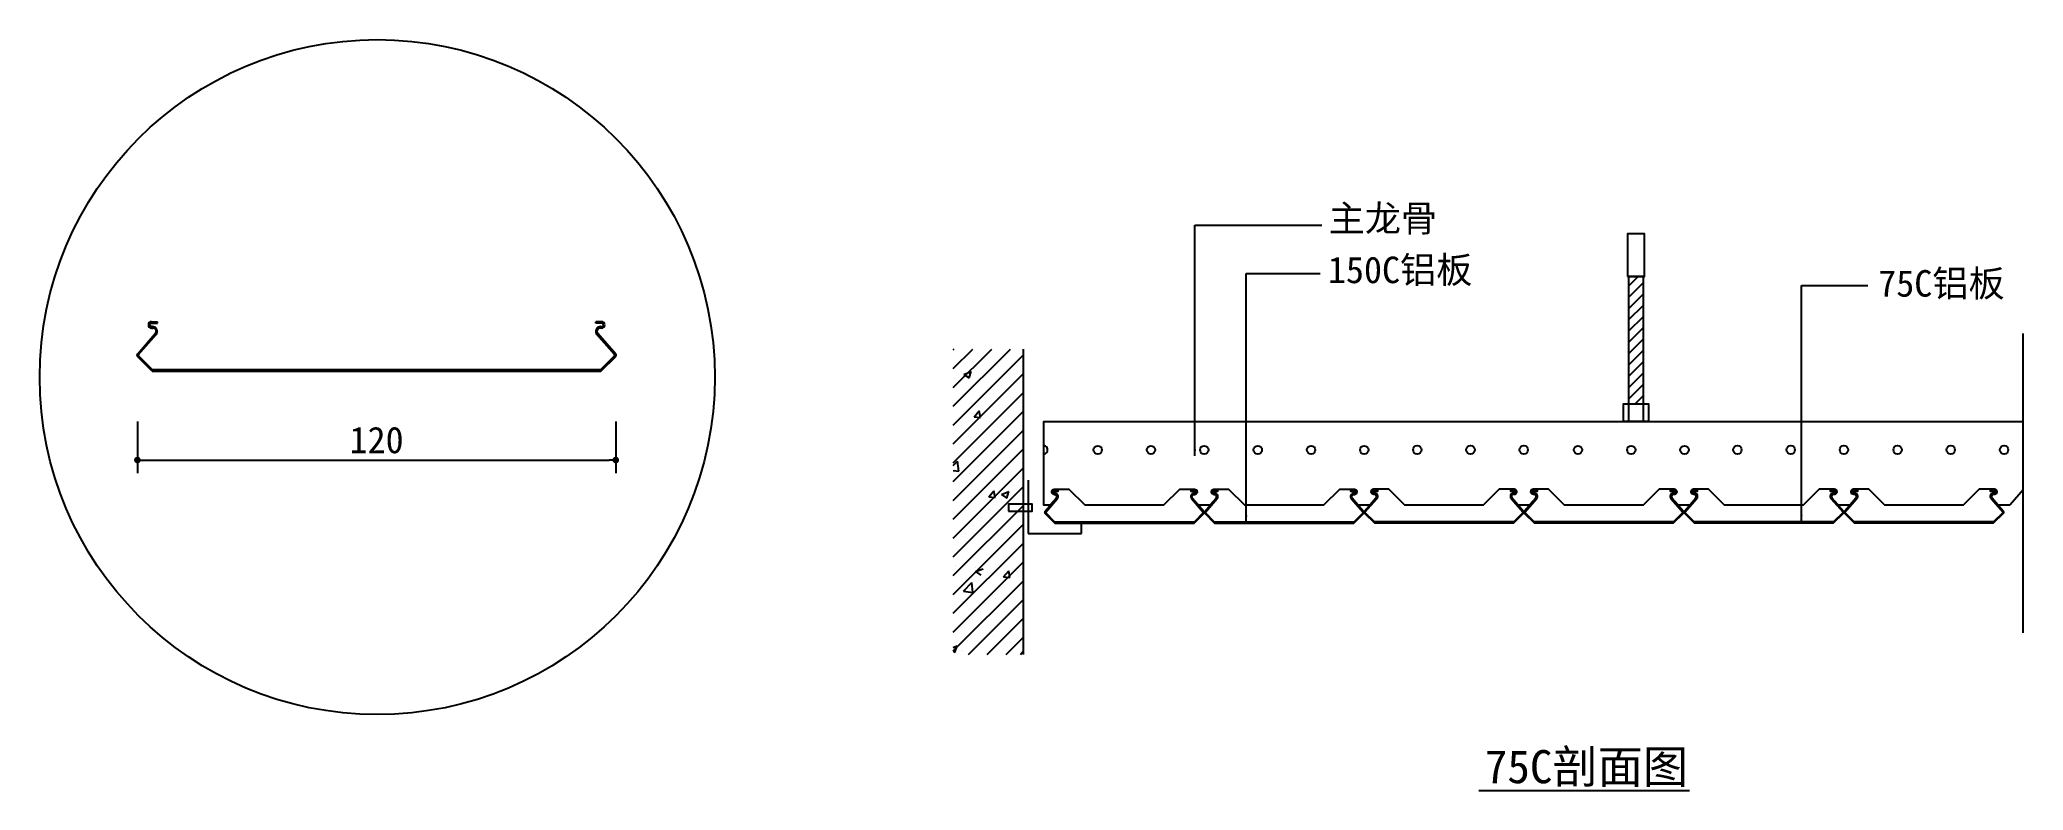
# Model space of a CAD drawing. Extents: x 13683 to 21162, y 1207 to 4038.
import ezdxf

# ---------------------------------------------------------------- set-up
doc = ezdxf.new("R2010")
doc.units = 0
doc.header["$LTSCALE"] = 0.2
doc.header["$MEASUREMENT"] = 0
doc.header["$PDMODE"] = 34
doc.header["$PDSIZE"] = 5
doc.layers.get('0').update_dxf_attribs({"linetype": 'CONTINUOUS'})
doc.layers.get('DEFPOINTS').update_dxf_attribs({"linetype": 'CONTINUOUS'})
for name, color, linetype in [('2', 2, 'CONTINUOUS'), ('3', 3, 'CONTINUOUS'), ('4', 4, 'CONTINUOUS'), ('7', 7, 'CONTINUOUS'), ('BH', 3, 'CONTINUOUS'), ('DIM', 3, 'CONTINUOUS'), ('TEXT', 3, 'CONTINUOUS')]:
    doc.layers.add(name, color=color, linetype=linetype)
doc.styles.add('HZ', font='')
doc.styles.get('HZ').set_extended_font_data('仿宋_GB2312')
doc.dimstyles.get("Standard").update_dxf_attribs({"dimscale": 0, "dimtxt": 2.5, "dimasz": 2.5, "dimexe": 1.25, "dimexo": 0.625, "dimtad": 1, "dimdec": 4, "dimtxsty": 'STANDARD', "dimcen": 2.5, "dimclrt": 7, "dimazin": 3, "dimtfac": 1, "dimtdec": 4, "dimtmove": 0, "dimatfit": 3, "dimtolj": 1, "dimtzin": 0})
doc.dimstyles.new('STANDARD$7', dxfattribs={"dimtxt": 20, "dimasz": 5, "dimexe": 0.18, "dimexo": 0.0625, "dimgap": 0.09, "dimtad": 1, "dimdec": 0, "dimzin": 0, "dimtxsty": 'STANDARD', "dimblk1": 'DOT', "dimblk2": 'DOT', "dimsah": 1, "dimcen": 0.09, "dimclrt": 7, "dimazin": 3, "dimtfac": 1, "dimtdec": 4, "dimtmove": 0, "dimatfit": 3, "dimtolj": 1, "dimtzin": 0})

# ---------------------------------------------------------------- blocks, each defined once
blk = doc.blocks.new('_DOT')
at = {"color": 0, "linetype": 'BYBLOCK'}
blk.add_line((-0.5, 0), (-1, 0), dxfattribs=at)
at = {"color": 0, "linetype": 'BYBLOCK', "const_width": 0.5}
blk.add_lwpolyline([(-0.25, 0, 1), (0.25, 0, 1)], format="xyb", close=True, dxfattribs=at)
blk = doc.blocks.new('*D1')
at = {"linetype": 'BYBLOCK'}
for p, q in [((14051.1, 2598.3), (14051.1, 2402.8)), ((15854.6, 2598.3), (15854.6, 2402.8)), ((14076.1, 2452.8), (15829.6, 2452.8))]:
    blk.add_line(p, q, dxfattribs=at)
at = {"layer": 'DEFPOINTS', "color": 0, "linetype": 'BYBLOCK'}
for p in [(14051.1, 2648.3), (15854.6, 2648.3), (15854.6, 2452.8)]:
    blk.add_point(p, dxfattribs=at)
at = {"linetype": 'BYBLOCK', "xscale": 25, "yscale": 25, "zscale": 25, "rotation": 180}
blk.add_blockref('_DOT', (14051.1, 2452.8), dxfattribs=at)
at = {"linetype": 'BYBLOCK', "xscale": 25, "yscale": 25, "zscale": 25}
blk.add_blockref('_DOT', (15854.6, 2452.8), dxfattribs=at)
at = {"linetype": 'BYBLOCK', "insert": (14952.9, 2527.8), "char_height": 100, "attachment_point": 5, "style": 'HZ'}
blk.add_mtext('\\A1;120', dxfattribs=at)

msp = doc.modelspace()

# ---------------------------------------------------------------- hatches: boundary and pattern name
at = {"layer": 'BH'}
h = msp.add_hatch(dxfattribs=at)
h.set_pattern_fill('ANSI31', color=256, scale=240.933215, style=0)
h.set_pattern_definition([(45, (9193.043, 18311.28), (-21.29569, 21.29569), [])])
h.paths.add_polyline_path([(19729.458, 3145.66976), (19673.24025, 3145.66976), (19673.24025, 2663.80333), (19729.458, 2663.80333)])

# ---------------------------------------------------------------- linework, layer by layer
at = {"layer": '2'}
for p, q in [((17391.11485, 2871.44201), (17391.11485, 1718.9466)), ((17409.56071, 2376.89288), (17409.56071, 2176.1152)), ((17409.56071, 2176.1152), (17610.33839, 2176.1152)), ((17610.33839, 2176.1152), (17610.33839, 2216.27073))]:
    msp.add_line(p, q, dxfattribs=at)
at = {"layer": '3'}
for centre in [(17672.02459, 2491.01727), (17872.80227, 2491.01727), (18073.57995, 2491.01727), (18275.54557, 2491.12351), (18476.32325, 2491.12351), (18677.10093, 2491.12351), (18876.83353, 2491.31701), (19077.61121, 2491.31701), (19278.38888, 2491.31701), (19482.80001, 2491.12351), (19683.57769, 2491.12351), (19884.35537, 2491.12351), (20084.08797, 2491.31701), (20284.86565, 2491.31701), (20485.64333, 2491.31701), (20687.71519, 2491.31701), (20888.49287, 2491.31701), (21089.27055, 2491.31701)]:
    msp.add_circle(centre, 15.83127, dxfattribs=at)
msp.add_arc((17467.22734, 2491.01727), 15.83127, 269.592318277, 90.407681723, dxfattribs=at)
at = {"layer": '4'}
msp.add_lwpolyline([(21161.98149, 2596.73691), (17467.11469, 2596.73691), (17467.11469, 2283.33024), (17491.45626, 2283.33024, 0.2164043245), (17494.47961, 2284.70306), (17516.31466, 2309.68289, 0.6879172506), (17508.48246, 2322.7286, -0.9362088025), (17507.60793, 2343.4573), (17563.30617, 2343.4573), (17623.53948, 2283.224), (17921.39362, 2283.224), (17981.52069, 2343.35106), (18037.21893, 2343.35106, -0.9362088025), (18036.3444, 2322.62236, 0.6879172506), (18028.5122, 2309.57665), (18050.34725, 2284.59682, 0.2164043245), (18053.3706, 2283.224), (18093.7893, 2283.224, 0.2164043245), (18096.81264, 2284.59682), (18118.6477, 2309.57665, 0.6879172506), (18110.8155, 2322.62236, -0.9317114532), (18109.94097, 2343.4573), (18165.63921, 2343.4573), (18225.87251, 2283.224), (18524.80836, 2283.224), (18585.04167, 2343.4573), (18639.78989, 2343.4573, -0.9398405429), (18638.8203, 2322.9221, 0.6879172506), (18630.9881, 2309.87639), (18652.82315, 2284.89656, 0.2164043245), (18655.8465, 2283.52374), (18696.2652, 2283.52374, 0.2164043245), (18699.28854, 2284.89656), (18721.1236, 2309.87639, 0.6879172506), (18713.2914, 2322.9221, -0.9316650744), (18712.41687, 2343.75704), (18768.11511, 2343.75704), (18828.34841, 2283.52374), (19126.20256, 2283.52374), (19186.32962, 2343.6508), (19242.02786, 2343.6508, -0.9362088025), (19241.15334, 2322.9221, 0.6879172506), (19233.32113, 2309.87639), (19255.15619, 2284.89656, 0.2164043245), (19258.17954, 2283.52374), (19298.59823, 2283.52374, 0.2164043245), (19301.62158, 2284.89656), (19323.45664, 2309.87639, 0.6879172506), (19315.62443, 2322.9221, -0.9317114532), (19314.74991, 2343.75704), (19370.44815, 2343.75704), (19430.68145, 2283.52374), (19729.6173, 2283.52374), (19789.8506, 2343.75704), (19845.54884, 2343.75704, -0.9369455966), (19844.78056, 2322.9221, 0.6879172506), (19836.94835, 2309.87639), (19858.78341, 2284.89656, 0.2164043245), (19861.80676, 2283.52374), (19902.22545, 2283.52374, 0.2164043245), (19905.2488, 2284.89656), (19927.08386, 2309.87639, 0.6879172506), (19919.25166, 2322.9221, -0.9316709649), (19918.37713, 2343.75704), (19974.07537, 2343.75704), (20034.30867, 2283.52374), (20333.35076, 2283.4175), (20393.58407, 2343.6508), (20449.28231, 2343.6508, -0.9362088025), (20448.40778, 2322.9221, 0.6879172506), (20440.57558, 2309.87639), (20462.41063, 2284.89656, 0.2164043245), (20465.43398, 2283.52374), (20505.85267, 2283.52374, 0.2164043245), (20508.87602, 2284.89656), (20530.71108, 2309.87639, 0.7031053767), (20522.87888, 2322.9221, -0.9362088025), (20522.00435, 2343.6508), (20577.70259, 2343.75704), (20637.93589, 2283.52374), (20936.97798, 2283.4175), (20997.21129, 2343.6508), (21052.90953, 2343.6508, -0.9362088025), (21052.035, 2322.9221, 0.6879172506), (21044.2028, 2309.87639), (21066.03785, 2284.89656, 0.2164043245), (21069.0612, 2283.52374), (21109.4799, 2283.52374, 0.2164043245), (21112.50325, 2284.89656), (21161.98149, 2341.50087)], format="xyb", dxfattribs=at)
at = {"layer": '7'}
for p, q in [((14051.11613, 2852.34954), (14118.68661, 2929.65181)), ((14055.45434, 2850.28479), (14121.88038, 2926.27779)), ((14097.30624, 2962.53368), (14097.30624, 2962.26341)), ((14103.32957, 2968.55701), (14126.25111, 2968.55701)), ((14108.2753, 2956.24008), (14103.32957, 2956.24008)), ((14104.50512, 2974.58034), (14126.25111, 2974.58034)), ((14104.50512, 2974.58034, 60.2333), (14122.30376, 2974.58034, 60.2333)), ((14104.50512, 2950.21675), (14110.16833, 2950.21675)), ((14126.25111, 2968.55701), (14126.25111, 2974.58034)), ((15779.48076, 2968.55701), (15779.48076, 2974.58034)), ((15801.22675, 2974.58034), (15779.48076, 2974.58034)), ((15802.4023, 2968.55701), (15779.48076, 2968.55701)), ((15801.22675, 2974.58034, 60.2333), (15783.42811, 2974.58034, 60.2333)), ((15850.27753, 2850.28479), (15783.85149, 2926.27779)), ((15854.61574, 2852.34954), (15787.04527, 2929.65181)), ((15801.22675, 2950.21675), (15795.56354, 2950.21675)), ((15797.45657, 2956.24008), (15802.4023, 2956.24008)), ((15808.42563, 2962.53368), (15808.42563, 2962.26341)), ((14107.0903, 2787.8571), (14051.11613, 2843.83126)), ((14107.0903, 2793.88043), (14055.61987, 2845.35085)), ((15798.64157, 2793.88043), (15850.112, 2845.35085)), ((15798.64157, 2787.8571), (15854.61574, 2843.83126)), ((14107.0903, 2793.88043), (15798.64157, 2793.88043)), ((14107.0903, 2787.8571), (15798.64157, 2787.8571)), ((19919.42251, 2339.82875, 40.15554), (19931.28827, 2339.82875, 40.15554)), ((20448.23722, 2339.82875, 40.15554), (20436.37147, 2339.82875, 40.15554))]:
    msp.add_line(p, q, dxfattribs=at)
for points in [[(19669.2247, 3145.66976), (19733.47356, 3145.66976), (19733.47356, 3306.2919), (19669.2247, 3306.2919)], [(19653.16248, 2599.55447), (19749.53577, 2599.55447), (19749.53577, 2663.80333), (19653.16248, 2663.80333)], [(17336.09171, 2259.44378), (17424.88107, 2259.44378), (17424.88107, 2286.36594), (17336.09171, 2286.36594)]]:
    msp.add_lwpolyline(points, close=True, dxfattribs=at)
msp.add_lwpolyline([(19729.458, 2599.55447), (19729.458, 3145.66976), (19673.24025, 3145.66976), (19673.24025, 2599.55447)], dxfattribs=at)
for points in [[(18045.49914, 2331.4979, 0.4142135624), (18037.46803, 2339.52901), (18022.97071, 2339.52901), (18022.97071, 2335.51345), (18038.25173, 2335.51345, -0.4142135624), (18042.26728, 2331.4979), (18042.26728, 2331.31772, -0.4142135624), (18038.25173, 2327.30217), (18034.95457, 2327.30217, 0.6441901428), (18025.88453, 2307.32731), (18070.16855, 2256.66531, -0.3947017278), (18070.05819, 2253.37601), (18035.74458, 2219.0624), (17510.37676, 2219.0624), (17476.06315, 2253.37601, -0.3947017278), (17475.9528, 2256.66531), (17520.23682, 2307.32731, 0.6441901428), (17511.16677, 2327.30217), (17507.86961, 2327.30217, -0.4268684021), (17503.85406, 2331.4979, -0.4142135624), (17507.86961, 2335.51345), (17523.15064, 2335.51345), (17523.15064, 2339.52901), (17508.65331, 2339.52901, 0.4142135624), (17500.62221, 2331.4979, 0.2435223445), (17508.65331, 2323.28661), (17512.42879, 2323.28661, -0.6681786378), (17518.10764, 2309.57665), (17473.06065, 2258.04181, 0.4142135624), (17473.06065, 2252.36296), (17510.37676, 2215.04685), (18035.74458, 2215.04685), (18073.06069, 2252.36296, 0.4142135624), (18073.06069, 2258.04181), (18028.01371, 2309.57665, -0.6681786378), (18033.69256, 2323.28661), (18037.46803, 2323.28661, 0.4142135624), (18045.49914, 2331.31772)], [(18647.83217, 2331.4979, 0.4142135624), (18639.80107, 2339.52901), (18625.30374, 2339.52901), (18625.30374, 2335.51345), (18640.58477, 2335.51345, -0.4142135624), (18644.60032, 2331.4979), (18644.60032, 2331.31772, -0.4142135624), (18640.58477, 2327.30217), (18637.28761, 2327.30217, 0.6441901428), (18628.21756, 2307.32731), (18672.50159, 2256.66531, -0.3947017278), (18672.39123, 2253.37601), (18638.07762, 2219.0624), (18112.7098, 2219.0624), (18078.39619, 2253.37601, -0.3947017278), (18078.28583, 2256.66531), (18122.56985, 2307.32731, 0.6441901428), (18113.49981, 2327.30217), (18110.20265, 2327.30217, -0.4268684021), (18106.1871, 2331.4979, -0.4142135624), (18110.20265, 2335.51345), (18125.48367, 2335.51345), (18125.48367, 2339.52901), (18110.98635, 2339.52901, 0.4142135624), (18102.95524, 2331.4979, 0.2435223445), (18110.98635, 2323.28661), (18114.76182, 2323.28661, -0.6681786378), (18120.44067, 2309.57665), (18075.39369, 2258.04181, 0.4142135624), (18075.39369, 2252.36296), (18112.7098, 2215.04685), (18638.07762, 2215.04685), (18675.39373, 2252.36296, 0.4142135624), (18675.39373, 2258.04181), (18630.34674, 2309.57665, -0.6681786378), (18636.02559, 2323.28661), (18639.80107, 2323.28661, 0.4142135624), (18647.83217, 2331.31772)], [(19250.30807, 2331.79764, 0.4142135624), (19242.27697, 2339.82875), (19227.77964, 2339.82875), (19227.77964, 2335.81319), (19243.06067, 2335.81319, -0.4142135624), (19247.07622, 2331.79764), (19247.07622, 2331.61746, -0.4142135624), (19243.06067, 2327.60191), (19239.76351, 2327.60191, 0.6441901428), (19230.69346, 2307.62705), (19274.97748, 2256.96505, -0.3947017278), (19274.86713, 2253.67575), (19240.55352, 2219.36214), (18715.1857, 2219.36214), (18680.87209, 2253.67575, -0.3947017278), (18680.76173, 2256.96505), (18725.04575, 2307.62705, 0.6441901428), (18715.97571, 2327.60191), (18712.67855, 2327.60191, -0.4268684021), (18708.663, 2331.79764, -0.4142135624), (18712.67855, 2335.81319), (18727.95957, 2335.81319), (18727.95957, 2339.82875), (18713.46225, 2339.82875, 0.4142135624), (18705.43114, 2331.79764, 0.2435223445), (18713.46225, 2323.58635), (18717.23772, 2323.58635, -0.6681786378), (18722.91657, 2309.87639), (18677.86959, 2258.34155, 0.4142135624), (18677.86959, 2252.6627), (18715.1857, 2215.34658), (19240.55352, 2215.34658), (19277.86963, 2252.6627, 0.4142135624), (19277.86963, 2258.34155), (19232.82264, 2309.87639, -0.6681786378), (19238.50149, 2323.58635), (19242.27697, 2323.58635, 0.4142135624), (19250.30807, 2331.61746)], [(19852.64111, 2331.79764, 0.4142135624), (19844.61, 2339.82875), (19830.11268, 2339.82875), (19830.11268, 2335.81319), (19845.3937, 2335.81319, -0.4142135624), (19849.40926, 2331.79764), (19849.40926, 2331.61746, -0.4142135624), (19845.3937, 2327.60191), (19842.09655, 2327.60191, 0.6441901428), (19833.0265, 2307.62705), (19877.31052, 2256.96505, -0.3947017278), (19877.20017, 2253.67575), (19842.88655, 2219.36214), (19317.51874, 2219.36214), (19283.20512, 2253.67575, -0.3947017278), (19283.09477, 2256.96505), (19327.37879, 2307.62705, 0.6441901428), (19318.30874, 2327.60191), (19315.01159, 2327.60191, -0.4268684021), (19310.99603, 2331.79764, -0.4142135624), (19315.01159, 2335.81319), (19330.29261, 2335.81319), (19330.29261, 2339.82875), (19315.79529, 2339.82875, 0.4142135624), (19307.76418, 2331.79764, 0.2435223445), (19315.79529, 2323.58635), (19319.57076, 2323.58635, -0.6681786378), (19325.24961, 2309.87639), (19280.20263, 2258.34155, 0.4142135624), (19280.20263, 2252.6627), (19317.51874, 2215.34658), (19842.88655, 2215.34658), (19880.20266, 2252.6627, 0.4142135624), (19880.20266, 2258.34155), (19835.15568, 2309.87639, -0.6681786378), (19840.83453, 2323.58635), (19844.61, 2323.58635, 0.4142135624), (19852.64111, 2331.61746)], [(20456.26833, 2331.79764, 0.4142135624), (20448.23722, 2339.82875), (20433.7399, 2339.82875), (20433.7399, 2335.81319), (20449.02092, 2335.81319, -0.4142135624), (20453.03648, 2331.79764), (20453.03648, 2331.61746, -0.4142135624), (20449.02092, 2327.60191), (20445.72377, 2327.60191, 0.6441901428), (20436.65372, 2307.62705), (20480.93774, 2256.96505, -0.3947017278), (20480.82739, 2253.67575), (20446.51377, 2219.36214), (19921.14596, 2219.36214), (19886.83234, 2253.67575, -0.3947017278), (19886.72199, 2256.96505), (19931.00601, 2307.62705, 0.6441901428), (19921.93596, 2327.60191), (19918.63881, 2327.60191, -0.4268684021), (19914.62326, 2331.79764, -0.4142135624), (19918.63881, 2335.81319), (19933.91983, 2335.81319), (19933.91983, 2339.82875), (19919.42251, 2339.82875, 0.4142135624), (19911.3914, 2331.79764, 0.2435223445), (19919.42251, 2323.58635), (19923.19798, 2323.58635, -0.6681786378), (19928.87683, 2309.87639), (19883.82985, 2258.34155, 0.4142135624), (19883.82985, 2252.6627), (19921.14596, 2215.34658), (20446.51377, 2215.34658), (20483.82988, 2252.6627, 0.4142135624), (20483.82988, 2258.34155), (20438.7829, 2309.87639, -0.6681786378), (20444.46175, 2323.58635), (20448.23722, 2323.58635, 0.4142135624), (20456.26833, 2331.61746)], [(21059.89555, 2331.79764, 0.4142135624), (21051.86444, 2339.82875), (21037.36712, 2339.82875), (21037.36712, 2335.81319), (21052.64814, 2335.81319, -0.4142135624), (21056.6637, 2331.79764), (21056.6637, 2331.61746, -0.4142135624), (21052.64814, 2327.60191), (21049.35099, 2327.60191, 0.6441901428), (21040.28094, 2307.62705), (21084.56496, 2256.96505, -0.3947017278), (21084.45461, 2253.67575), (21050.141, 2219.36214), (20524.77318, 2219.36214), (20490.45957, 2253.67575, -0.3947017278), (20490.34921, 2256.96505), (20534.63323, 2307.62705, 0.6441901428), (20525.56319, 2327.60191), (20522.26603, 2327.60191, -0.4268684021), (20518.25048, 2331.79764, -0.4142135624), (20522.26603, 2335.81319), (20537.54705, 2335.81319), (20537.54705, 2339.82875), (20523.04973, 2339.82875, 0.4142135624), (20515.01862, 2331.79764, 0.2435223445), (20523.04973, 2323.58635), (20526.8252, 2323.58635, -0.6681786378), (20532.50405, 2309.87639), (20487.45707, 2258.34155, 0.4142135624), (20487.45707, 2252.6627), (20524.77318, 2215.34658), (21050.141, 2215.34658), (21087.45711, 2252.6627, 0.4142135624), (21087.45711, 2258.34155), (21042.41012, 2309.87639, -0.6681786378), (21048.08897, 2323.58635), (21051.86444, 2323.58635, 0.4142135624), (21059.89555, 2331.61746)]]:
    msp.add_lwpolyline(points, format="xyb", dxfattribs=at)
for centre, radius, start, end in [((14104.50512, 2962.53368), 12.04666, 90, 180), ((14104.50512, 2962.26341), 12.04666, 180, 270), ((14103.32957, 2962.53368), 6.02333, 90, 180), ((14103.32957, 2962.26341), 6.02333, 180, 270), ((14108.2753, 2938.17009), 18.06999, 318.843059137, 90), ((14110.16833, 2938.17009), 12.04666, 315.000000018, 90), ((15797.45657, 2938.17009), 18.06999, 90, 221.156940863), ((15795.56354, 2938.17009), 12.04666, 90, 224.999999982), ((15801.22675, 2962.53368), 12.04666, 0, 90), ((15801.22675, 2962.26341), 12.04666, 270, 0), ((15802.4023, 2962.53368), 6.02333, 360, 90), ((15802.4023, 2962.26341), 6.02333, 270, 360), ((14055.37527, 2848.0904), 6.02333, 135, 225), ((14058.17536, 2847.90633), 3.614, 138.843059137, 225.000000023), ((15847.55651, 2847.90633), 3.614, 314.999999977, 41.156940863), ((15850.3566, 2848.0904), 6.02333, 315, 45)]:
    msp.add_arc(centre, radius, start, end, dxfattribs=at)
at = {"layer": 'BH'}
for p, q in [((17127.37114, 2655.58279), (17343.23036, 2871.44201)), ((17127.37114, 2726.56842), (17272.24473, 2871.44201)), ((17127.37114, 2797.55405), (17201.2591, 2871.44201)), ((17127.37114, 2868.53968), (17130.27347, 2871.44201)), ((17127.37114, 2584.59716), (17391.11485, 2848.34087)), ((17127.37114, 2513.61153), (17391.11485, 2777.35524)), ((17159.00313, 2782.03082), (17159.00313, 2782.03082)), ((17167.03246, 2775.86984), (17195.14878, 2786.66268)), ((17167.03246, 2775.86984), (17187.00673, 2762.39703)), ((17186.99497, 2762.38807), (17195.13703, 2786.65372)), ((17198.5598, 2822.97011), (17198.5598, 2822.97011)), ((17202.77713, 2804.54653), (17202.77713, 2804.54653)), ((17127.37114, 2442.6259), (17391.11485, 2706.36962)), ((17127.37114, 2371.64027), (17391.11485, 2635.38399)), ((17197.89427, 2670.87122), (17197.89427, 2670.87122)), ((17205.53763, 2615.77466), (17224.89625, 2638.84535)), ((17229.5275, 2613.66577), (17224.88449, 2638.83634)), ((17127.37114, 2300.65464), (17391.11485, 2564.39836)), ((17205.53763, 2615.77466), (17229.53927, 2613.67479)), ((17213.95488, 2554.07759), (17213.95488, 2554.07759)), ((17127.37114, 2229.66901), (17391.11485, 2493.41273)), ((17184.4127, 2542.8159), (17184.4127, 2542.8159)), ((17193.01142, 2537.19591), (17193.01142, 2537.19591)), ((17201.3316, 2498.66194), (17201.3316, 2498.66194)), ((17127.37114, 2431.73312), (17143.46816, 2448.50968)), ((17127.37114, 2158.68338), (17391.11485, 2422.4271)), ((17127.37114, 2413.55861), (17147.90465, 2410.37405)), ((17147.89232, 2410.36863), (17143.45586, 2448.50427)), ((17188.12856, 2403.5206), (17188.12856, 2403.5206)), ((17127.37114, 2087.69776), (17391.11485, 2351.44147)), ((17196.21992, 2353.51821), (17196.21992, 2353.51821)), ((17261.25398, 2313.72788), (17280.61259, 2336.79857)), ((17285.24361, 2311.61894), (17280.6006, 2336.78951)), ((17309.01911, 2323.00818), (17337.13543, 2333.80102)), ((17309.01911, 2323.00818), (17328.99338, 2309.53537)), ((17318.88184, 2329.64472), (17318.88184, 2329.64472)), ((17328.98126, 2309.5263), (17337.12333, 2333.79195)), ((17348.30176, 2373.54017), (17348.30176, 2373.54017)), ((17127.37114, 2016.71213), (17391.11485, 2280.45584)), ((17183.24571, 2269.84529), (17183.24571, 2269.84529)), ((17197.37573, 2314.48405), (17197.37573, 2314.48405)), ((17261.25397, 2313.72788), (17285.25561, 2311.62801)), ((17389.41898, 2298.11904), (17389.41898, 2298.11904)), ((17127.37114, 1945.7265), (17391.11485, 2209.47021)), ((17127.37114, 1874.74087), (17391.11485, 2138.48458)), ((17178.36285, 2136.16998), (17178.36285, 2136.16998)), ((17127.37114, 1803.75524), (17391.11485, 2067.49895)), ((17137.02779, 2056.78389), (17137.02779, 2056.78389)), ((17211.31454, 2031.82029), (17239.43086, 2042.61313)), ((17211.31454, 2031.8203), (17231.28881, 2018.34748)), ((17212.77081, 2045.59153), (17212.77081, 2045.59153)), ((17316.97032, 2011.6811), (17336.32893, 2034.75179)), ((17325.35216, 2070.51292), (17325.35216, 2070.51292)), ((17340.95971, 2009.57212), (17336.3167, 2034.74269)), ((17127.37114, 1732.76961), (17391.11485, 1996.51332)), ((17165.42947, 1958.28521), (17196.70601, 1990.88209)), ((17165.42947, 1958.28522), (17201.1425, 1952.74646)), ((17173.48, 2002.49467), (17173.48, 2002.49467)), ((17201.1298, 1952.74107), (17196.69335, 1990.8767)), ((17316.97031, 2011.6811), (17340.97195, 2009.58123)), ((17160.79496, 1920.33766), (17160.79496, 1920.33766)), ((17184.53376, 1718.9466), (17391.11485, 1925.5277)), ((17284.99325, 1931.79315), (17284.99325, 1931.79315)), ((17374.77041, 1897.09311), (17374.77041, 1897.09311)), ((17168.59714, 1868.81936), (17168.59714, 1868.81936)), ((17196.19166, 1805.99799), (17196.19166, 1805.99799)), ((17255.51939, 1718.9466), (17391.11485, 1854.54207)), ((17127.37114, 1745.91483), (17141.72628, 1751.42525)), ((17127.37114, 1731.35038), (17133.58423, 1727.1596)), ((17133.57165, 1727.15068), (17141.71372, 1751.41633)), ((17163.71429, 1735.14405), (17163.71429, 1735.14405)), ((17179.35627, 1773.41502), (17179.35627, 1773.41502)), ((17279.88157, 1786.64942), (17279.88157, 1786.64942)), ((17326.50502, 1718.9466), (17391.11485, 1783.55644)), ((17369.88756, 1763.4178), (17369.88756, 1763.4178)), ((17380.5006, 1718.9466), (17391.11485, 1731.59618))]:
    msp.add_line(p, q, dxfattribs=at)
at = {"layer": 'DIM'}
msp.add_line((21161.98149, 1800.86573), (21161.98149, 2929.66856), dxfattribs=at)
msp.add_circle((14955.40262, 2765.6174), 1272.81176, dxfattribs=at)
at = {"layer": 'TEXT', "color": 6}
msp.add_line((19108.73181, 1206.94196), (19903.15726, 1206.94196), dxfattribs=at)

# ---------------------------------------------------------------- texts
at = {"layer": '3', "style": 'HZ'}
for s, p in [('主龙骨', (18542.56229, 3314.34869)), ('150C铝板', (18539.75169, 3120.05087)), ('75C铝板', (20614.78196, 3069.11028))]:
    msp.add_text(s, height=100, dxfattribs=at).set_placement(p)
at = {"layer": 'TEXT', "style": 'HZ'}
msp.add_text('75C剖面图', height=125, dxfattribs=at).set_placement((19131.4384, 1233.80642))

# ---------------------------------------------------------------- dimensions: what is measured, and where the dimension line sits
at = {"layer": 'DIM'}
dim = msp.add_linear_dim(base=(15854.61574, 2452.7831), p1=(14051.11613, 2648.30718), p2=(15854.61574, 2648.30718), text='120', dimstyle='STANDARD', override={"dimscale": 50, "dimtxt": 2, "dimasz": 0.5, "dimexe": 1, "dimexo": 1, "dimgap": 0.5, "dimtxsty": 'HZ', "dimblk1": 'DOT', "dimblk2": 'DOT', "dimsah": 1, "dimcen": 0, "dimclrd": 256, "dimclre": 256, "dimclrt": 256, "dimtfac": 0.5, "dimtdec": 0}, dxfattribs=at)
dim.commit()
dim.dimension.update_dxf_attribs({"geometry": '*D1', "text_midpoint": (14952.86594, 2527.7831)})

# ---------------------------------------------------------------- leaders
for points in [[(18038.73187, 2468.76466), (18038.73187, 3338.6079), (18516.58443, 3338.6079)], [(18232.1484, 2219.36214), (18232.1484, 3156.67992), (18510.89569, 3156.67992)], [(20325.59752, 2219.36214), (20325.59752, 3111.1979), (20575.90122, 3111.1979)]]:
    msp.add_leader(points, dimstyle='STANDARD$7', override={"dimscale": 50, "dimtxt": 2, "dimasz": 0.5, "dimexe": 1, "dimexo": 1, "dimgap": 0.5, "dimtxsty": 'HZ', "dimcen": 0, "dimclrd": 256, "dimclre": 256, "dimclrt": 256, "dimtfac": 0.5, "dimtdec": 0}, dxfattribs=at)

doc.saveas('drawing.dxf')
